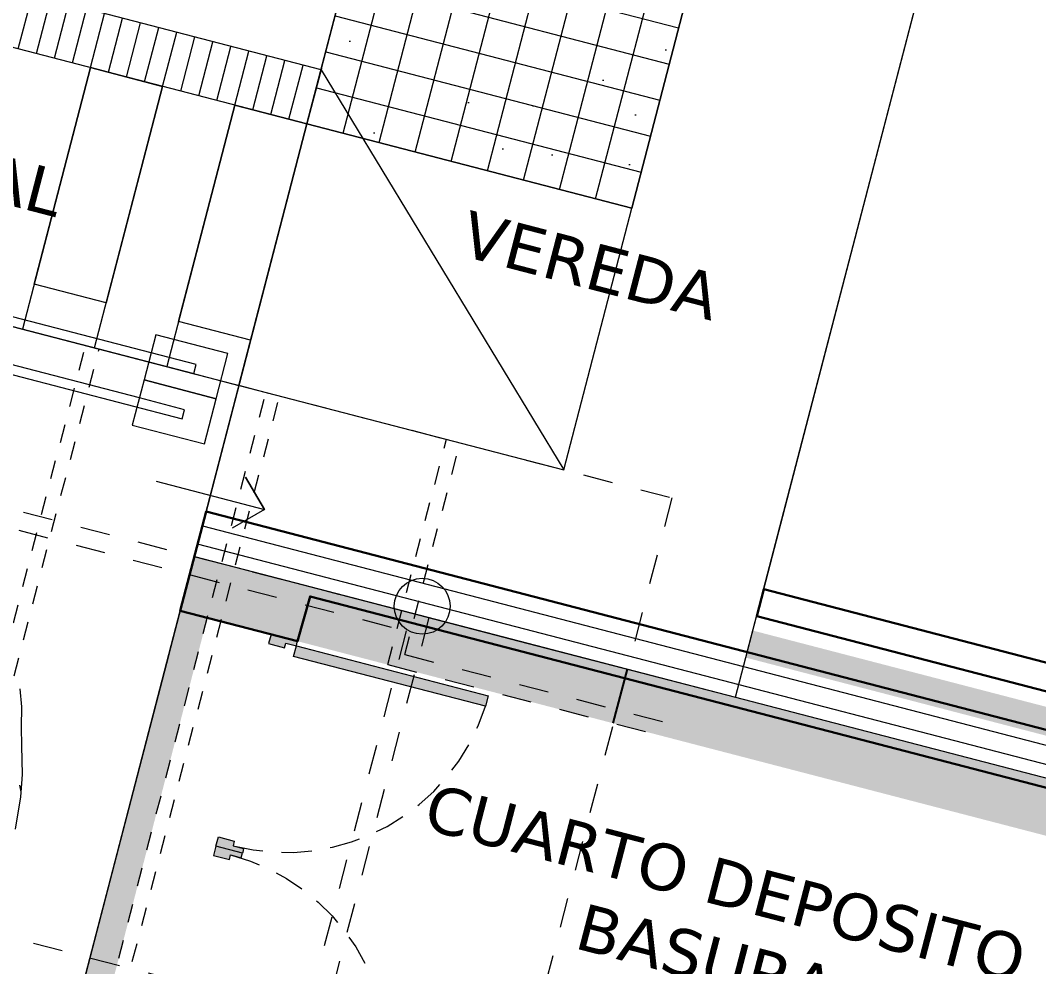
# Model space of a CAD drawing. Header units: millimetres. Extents: x 547073 to 557369, y 9424164 to 9429566.
# Drawn here: x 549011.58 to 549017.04, y 9427039.17 to 9427044.25 of the extents above; entities that cross this region are included whole.
import ezdxf

# ---------------------------------------------------------------- set-up
doc = ezdxf.new("R2010")
doc.units = ezdxf.units.MM
doc.linetypes.add('Dash', pattern=[6.35, 3.175, -3.175])
doc.linetypes.add('HIDDEN2', pattern=[0.1875, 0.125, -0.0625])
doc.layers.add('- Hatch', color=7, linetype='Continuous', lineweight=9, true_color=0x636363)
for name, color, linetype, lineweight in [('- Lineas', 177, 'Continuous', 9), ('- Mobiliario', 30, 'Continuous', 13), ('- Proyección', 8, 'Dash', 13), ('- Puertas', 1, 'Continuous', 13), ('- Texto', 5, 'Continuous', 13), ('- Vegetación', 82, 'Continuous', 0), ('00 Lotes', 7, 'Continuous', 15), ('1 Texturas zonificacion', 255, 'Continuous', 0), ('a_MUEBLE', 3, 'Continuous', 5), ('VIGUETAS', 251, 'Dash', 13), ('Z -TRAZADO BLOCKGRASS', 129, 'Continuous', 9), ('Z-TRAZADO LOTES', 1, 'Continuous', 13), ('Z-TRAZADO VEREDAS', 6, 'Continuous', 20), ('Z-TRAZADO VIAS', 7, 'Continuous', 9)]:
    doc.layers.add(name, color=color, linetype=linetype, lineweight=lineweight)
doc.styles.add('- Txt M', font='verdana.ttf', dxfattribs={"height": 0.25})

# ---------------------------------------------------------------- blocks, each defined once
blk = doc.blocks.new('A$C59505A60')
at = {"true_color": 0xffffff}
h = blk.add_hatch(color=7, dxfattribs=at)
h.paths.add_polyline_path([(-0.0195, 0.929), (-0.0643, 0.9249), (0.0094, 0.1138), (0.0543, 0.1179)])
h.paths.add_polyline_path([(0.0331, 0.0708), (0.0135, 0.069), (0.0094, 0.1138), (-0.0057, 0.1124), (-0.0102, 0.112), (0, 0), (0.0392, 0.0036)])
h.paths.add_polyline_path([(0.8861, 0.1935), (0.8816, 0.1931), (0.8665, 0.1917), (0.8706, 0.1469), (0.851, 0.1451), (0.8571, 0.0779), (0.8963, 0.0815)])
at = {"lineweight": 9, "extrusion": (0, 0, -1)}
for p, q in [((-0.0643, 0.9249), (-0.0195, 0.929)), ((0.0094, 0.1138), (-0.0643, 0.9249)), ((-0.0195, 0.929), (0.0543, 0.1179)), ((0.0543, 0.1179), (0.0094, 0.1138))]:
    blk.add_line(p, q, dxfattribs=at)
at = {"lineweight": 9}
for p, q in [((0.8665, 0.1917), (0.8816, 0.1931)), ((0.8706, 0.1469), (0.8665, 0.1917)), ((0.8816, 0.1931), (0.8861, 0.1935)), ((0.8861, 0.1935), (0.8963, 0.0815)), ((0.851, 0.1451), (0.8706, 0.1469)), ((0.8571, 0.0779), (0.851, 0.1451)), ((-0.0057, 0.1124), (-0.0102, 0.112)), ((-0.0102, 0.112), (0, 0)), ((0.0094, 0.1138), (-0.0057, 0.1124)), ((0.0135, 0.069), (0.0094, 0.1138)), ((0.0331, 0.0708), (0.0135, 0.069)), ((0.0392, 0.0036), (0.0331, 0.0708)), ((0.8963, 0.0815), (0.8571, 0.0779)), ((0, 0), (0.0392, 0.0036))]:
    blk.add_line(p, q, dxfattribs=at)
at = {"color": 31, "linetype": 'HIDDEN2', "lineweight": 5}
blk.add_arc((0.0135, 0.069), 0.8606, 5.1936, 92.1948, dxfattribs=at)
blk = doc.blocks.new('ca_auto103')
at = {"layer": 'a_MUEBLE', "linetype": 'Continuous'}
for p, q in [((258.89, -78.89), (249.85, -82.08)), ((239.2, -84.74), (229.62, -87.4)), ((249.85, -82.08), (239.2, -84.74)), ((214.72, -91.66), (203.01, -93.79)), ((208.86, -91.66), (205.52, -93.33)), ((229.62, -87.4), (214.72, -91.66)), ((203.01, -93.79), (185.44, -95.39))]:
    blk.add_line(p, q, dxfattribs=at)

msp = doc.modelspace()

# ---------------------------------------------------------------- hatches: boundary and pattern name
at = {"layer": '- Hatch'}
h = msp.add_hatch(dxfattribs=at)
h.set_pattern_fill('_USER', color=256, scale=0.2, angle=-14.5762, style=0, double=1, pattern_type=0)
h.set_pattern_definition([(345.424, (549013.1149, 9427043.69048), (0.050334, 0.193563), []), (75.424, (549013.1149, 9427043.69048), (-0.193563, 0.050334), [])])
h.paths.add_polyline_path([(549015.5379, 9427045.856), (549013.7958, 9427046.309), (549013.1149, 9427043.6905), (549014.857, 9427043.2375)])
h = msp.add_hatch(color=256, dxfattribs=at)
h.paths.add_polyline_path([(549014.2495, 9427038.6166), (549014.1043, 9427038.6544), (549013.8715, 9427037.7591), (549014.0167, 9427037.7214)])
h.paths.add_polyline_path([(549005.4942, 9427043.1923), (549005.6394, 9427043.1546), (549005.35, 9427042.0416), (549005.2048, 9427042.0793)])
h.paths.add_polyline_path([(549006.4727, 9427042.7829), (549006.9082, 9427042.6696), (549006.946, 9427042.8148), (549006.5104, 9427042.9281)])
h.paths.add_polyline_path([(549003.8295, 9427041.5587), (549003.6844, 9427041.5964), (549004.1122, 9427043.2417), (549004.2574, 9427043.204), (549003.8673, 9427041.7039), (549005.1738, 9427041.3641), (549005.1361, 9427041.2189)])
edge = h.paths.add_edge_path()
edge.add_line((548990.2573, 9427025.7777), (548990.2179, 9427025.626))
edge.add_arc((549090.9465, 9426829.1088), 220.8286, 115.570898, 117.138277, ccw=False)
edge.add_line((548995.6308, 9427028.3077), (548999.1259, 9427041.7486))
edge.add_line((548999.1259, 9427041.7486), (548998.9807, 9427041.7863))
edge.add_line((548998.9807, 9427041.7863), (548995.4858, 9427028.4463))
edge.add_line((548995.4858, 9427028.4463), (548990.2573, 9427025.7777))
h.paths.add_polyline_path([(549013.0645, 9427040.9138), (549019.6283, 9427039.2069), (549020.0903, 9427039.3968), (549013.14, 9427041.2041)])
h.paths.add_polyline_path([(549015.4697, 9427040.8256), (549015.5075, 9427040.9708), (549020.6611, 9427039.6307), (549020.4294, 9427039.5359)])
h.paths.add_polyline_path([(549006.4426, 9427040.8792), (549006.5878, 9427040.8414), (549007.0156, 9427042.4867), (549006.8705, 9427042.5245)])
h.paths.add_polyline_path([(549012.3725, 9427040.8354), (549012.5176, 9427040.7977), (549011.9262, 9427038.5233), (549011.7811, 9427038.5611)])
h.paths.add_polyline_path([(549013.979, 9427037.5762), (549014.0167, 9427037.7214), (549013.7258, 9427037.797), (549012.3472, 9427038.1555), (549012.3095, 9427038.0104)])
edge = h.paths.add_edge_path()
edge.add_line((549015.1781, 9427037.4194), (549015.1403, 9427037.2742))
edge.add_line((549015.1403, 9427037.2742), (549015.2964, 9427037.2336))
edge.add_arc((549186.0416, 9426634.923), 437.0444, 112.149863, 112.996912, ccw=False)
edge.add_line((549021.2625, 9427039.7138), (549021.3096, 9427039.8949))
edge.add_arc((549174.3754, 9426663.3005), 406.5126, 112.119153, 113.038368)
edge.add_line((549015.2877, 9427037.3909), (549015.1781, 9427037.4194))
h.paths.add_polyline_path([(549012.3472, 9427038.1555), (549011.8633, 9427038.2814), (549011.9262, 9427038.5233), (549011.7811, 9427038.5611), (549011.6804, 9427038.1739), (549012.3095, 9427038.0104)])
h.paths.add_polyline_path([(549012.5806, 9427041.0396), (549013.0645, 9427040.9138), (549013.14, 9427041.2041), (549012.5109, 9427041.3677), (549012.3725, 9427040.8354), (549012.5176, 9427040.7977)])
h.paths.add_polyline_path([(549015.6693, 9427038.7124), (549015.5241, 9427038.7501), (549015.1781, 9427037.4194), (549015.2877, 9427037.3909), (549015.3304, 9427037.409)])
h.paths.add_polyline_path([(549014.3628, 9427039.0521), (549014.2176, 9427039.0899), (549014.1043, 9427038.6544), (549014.2495, 9427038.6166)])
at = {"layer": '- Lineas'}
h = msp.add_hatch(dxfattribs=at)
h.set_pattern_fill('_USER', color=256, scale=0.1, angle=75.4238, style=0, pattern_type=0)
h.set_pattern_definition([(75.42375, (548998.98482, 9427047.36483), (-0.09678136, 0.0251668), [])])
edge = h.paths.add_edge_path()
edge.add_line((549013.1904, 9427043.9808), (549013.1149, 9427043.6905))
edge.add_line((549013.1149, 9427043.6905), (548999.4579, 9427047.2418))
edge.add_arc((548998.0955, 9427044.3645), 3.1835, 64.6623, 73.4485)
edge.add_line((548999.0025, 9427047.4161), (548999.0603, 9427047.6552))
edge.add_line((548999.0603, 9427047.6552), (549013.1904, 9427043.9808))
at = {"layer": '- Vegetación', "ltscale": 0.5, "true_color": 0x1b4309}
h = msp.add_hatch(dxfattribs=at)
h.set_pattern_fill('AR-SAND', color=88, scale=0.02, angle=-14.5762, style=0)
h.set_pattern_definition([(22.92375, (549332.6219, 9427245.8087), (0.2153688, 0.9553751), [0, -0.77216, 0, -0.8636, 0, -0.8255]), (352.92375, (549332.6219, 9427245.8087), (1.2309136, 1.1612447), [0, -0.41656, 0, -0.69596, 0, -0.2667]), (312.92375, (549332.0171, 9427245.966), (1.5317897, -0.3953534), [0, -0.254, 0, -0.9144, 0, -1.1938]), (302.92375, (549332.0171, 9427245.966), (1.590169, 0.0471823), [0, -0.127, 0, -0.59944, 0, -0.6858])])
edge = h.paths.add_edge_path()
edge.add_line((549002.8494, 9427037.7896), (549001.9924, 9427034.4937))
edge.add_arc((549003.2989, 9427034.1539), 1.35, 165.4238, 345.4238)
edge.add_line((549004.6055, 9427033.8142), (549005.4625, 9427037.1101))
edge.add_line((549005.4625, 9427037.1101), (549005.5744, 9427037.5402))
edge.add_line((549005.5744, 9427037.5402), (549002.9613, 9427038.2197))
edge.add_line((549002.9613, 9427038.2197), (549002.8494, 9427037.7896))
h.paths.add_polyline_path([(549015.5379, 9427045.856), (549013.7958, 9427046.309), (549013.1149, 9427043.6905), (549014.857, 9427043.2375)])
at = {"layer": '1 Texturas zonificacion'}
h = msp.add_hatch(color=256, dxfattribs=at)
h.set_gradient(color1=(233, 244, 21), color2=(234, 245, 36), one_color=1, tint=0.55, name='SPHERICAL')
h.paths.add_polyline_path([(549037.6821, 9427046.8819, 0.033808), (548974.463, 9427017.3315, -0.028869)])

# ---------------------------------------------------------------- linework, layer by layer
at = {"layer": '- Lineas'}
for points in [[(549013.1904, 9427043.9808), (548999.0603, 9427047.6552)], [(549013.1149, 9427043.6905), (548999.4579, 9427047.2418)], [(549015.5379, 9427045.856), (549014.857, 9427043.2375), (549013.1149, 9427043.6905), (549012.5109, 9427041.3677), (549014.253, 9427040.9147), (549015.4143, 9427040.6127), (549016.6992, 9427045.5539), (549015.5379, 9427045.856)], [(549001.0986, 9427045.317), (549014.492, 9427041.8341), (549014.857, 9427043.2375)], [(549013.1921, 9427043.9875), (549013.1149, 9427043.6905)], [(549013.1904, 9427043.9808), (549014.492, 9427041.8341)], [(549011.6804, 9427038.1739), (549012.5109, 9427041.3677), (549020.0899, 9427039.3969)], [(549012.3725, 9427040.8354), (549011.7811, 9427038.5611)]]:
    msp.add_lwpolyline(points, dxfattribs=at)
for points in [[(549015.5379, 9427045.856), (549013.7958, 9427046.309), (549013.1149, 9427043.6905), (549014.857, 9427043.2375)], [(549011.9535, 9427043.9925), (549011.5886, 9427042.5891), (549011.9757, 9427042.4885), (549012.3406, 9427043.8918)], [(549011.9535, 9427043.9925), (549011.5886, 9427042.5891), (549011.9757, 9427042.4885), (549012.3406, 9427043.8918)], [(549012.7278, 9427043.7911), (549012.3629, 9427042.3878), (549012.75, 9427042.2871), (549013.1149, 9427043.6905)]]:
    msp.add_lwpolyline(points, close=True, dxfattribs=at)
at = {"layer": '- Lineas', "elevation": 4}
msp.add_lwpolyline([(549012.3061, 9427041.7723), (549012.8868, 9427041.6213), (549012.7855, 9427041.7937), (549012.8868, 9427041.6213), (549012.7143, 9427041.52)], dxfattribs=at)
at = {"layer": '- Lineas'}
msp.add_lwpolyline([(549013.979, 9427037.5762), (549011.6804, 9427038.1739), (549011.6804, 9427038.1739, 0.485972), (549015.9944, 9427035.5745, -0.002927), (549020.6967, 9427037.5378), (549021.2625, 9427039.7138, 0.003696), (549015.2964, 9427037.2336), (549015.1403, 9427037.2742)], format="xyb", dxfattribs=at)
at = {"layer": '- Mobiliario'}
for points in [[(549012.2157, 9427042.2194), (549010.0382, 9427042.7857), (549010.0256, 9427042.7373), (549012.4451, 9427042.1081), (549012.4577, 9427042.1565)], [(549012.628, 9427042.2155), (549012.2409, 9427042.3162), (549012.178, 9427042.0742), (549012.5651, 9427041.9736), (549012.628, 9427042.2155)]]:
    msp.add_lwpolyline(points, close=True, dxfattribs=at)
at = {"layer": '- Proyección', "ltscale": 0.05}
msp.add_lwpolyline([(548998.6199, 9427045.9615), (549015.0727, 9427041.6831), (549013.4746, 9427035.5375), (548997.0218, 9427039.8159)], close=True, dxfattribs=at)
for points in [[(548998.3808, 9427045.0421), (549013.7691, 9427041.0406), (549012.6491, 9427036.7338), (548997.2609, 9427040.7353)], [(548998.3556, 9427044.9453), (549013.6471, 9427040.9689), (549012.5775, 9427036.8557), (548997.2861, 9427040.8321)], [(548997.8209, 9427042.8887), (549014.2737, 9427038.6103)], [(549013.6398, 9427040.8417), (549015.0553, 9427040.4736)], [(549013.5484, 9427040.788), (549015.0364, 9427040.401)]]:
    msp.add_lwpolyline(points, dxfattribs=at)
at = {"layer": '- Puertas'}
msp.add_lwpolyline([(549012.5537, 9427041.5323), (549019.5219, 9427039.7202), (549019.4968, 9427039.6235), (549012.5285, 9427041.4355)], close=True, dxfattribs=at)
at = {"lineweight": 35}
msp.add_lwpolyline([(548940.8926, 9426997.0302, -0.032083), (548995.6958, 9427028.5599), (549015.0102, 9427037.5662, -0.012444), (549037.7127, 9427046.8938), (549065.143, 9427152.3729), (549067.4694, 9427162.495), (549067.7374, 9427162.3494), (549071.9183, 9427178.4267), (549066.2107, 9427182.5736), (549062.4072, 9427185.9579), (549058.867, 9427189.5578), (549055.3761, 9427193.1793), (549051.9399, 9427196.8445), (549048.7408, 9427200.7251), (549045.9254, 9427204.9148), (549043.2313, 9427209.1957), (549040.807, 9427213.6642), (549031.5904, 9427231.0455), (549024.1704, 9427242.0412), (549014.4734, 9427254.4763)], format="xyb", dxfattribs=at)
msp.add_lwpolyline([(549014.7581, 9427040.4734), (549014.8336, 9427040.7637)])
at = {"layer": '00 Lotes'}
msp.add_lwpolyline([(549020.4514, 9427039.9227), (549015.5653, 9427041.1933), (549020.4047, 9427059.8025), (549039.7609, 9427054.7689), (549037.7129, 9427046.8938, 0.011144), (549020.4514, 9427039.9227)], format="xyb", dxfattribs=at)
at = {"layer": 'VIGUETAS', "ltscale": 0.03}
for points in [[(549011.1377, 9427039.4646), (549011.9273, 9427042.5011)], [(549011.1914, 9427039.3731), (549011.9999, 9427042.4822)], [(549012.1055, 9427039.2129), (549012.8952, 9427042.2494)], [(549012.1781, 9427039.194), (549012.9677, 9427042.2305)], [(549013.5484, 9427040.788), (549013.863, 9427041.9977)], [(549013.6398, 9427040.8417), (549013.9356, 9427041.9789)]]:
    msp.add_lwpolyline(points, dxfattribs=at)
at = {"layer": 'Z -TRAZADO BLOCKGRASS', "transparency": 33554684}
msp.add_lwpolyline([(549013.1149, 9427043.6904), (549028.399, 9427102.4637), (549030.1411, 9427102.0107), (549014.8569, 9427043.2374)], close=True, dxfattribs=at)
at = {"layer": 'Z-TRAZADO LOTES', "transparency": 33554684}
for points in [[(549012.2786, 9427042.4613), (549010.101, 9427043.0276), (549010.0885, 9427042.9792), (549012.508, 9427042.35), (549012.5206, 9427042.3984)], [(549012.6909, 9427042.4574), (549012.3038, 9427042.5581), (549012.2409, 9427042.3161), (549012.628, 9427042.2155), (549012.6909, 9427042.4574)]]:
    msp.add_lwpolyline(points, close=True, dxfattribs=at)
at = {"layer": 'Z-TRAZADO LOTES', "lineweight": 30}
for points in [[(549019.2372, 9427039.5668), (549019.6875, 9427039.7597), (549012.5738, 9427041.6096), (549012.4353, 9427041.0773), (549013.0644, 9427040.9137), (549013.1316, 9427041.1546)], [(549020.2138, 9427039.9844), (549015.5653, 9427041.1933), (549015.5275, 9427041.0481), (549019.9881, 9427039.8881)]]:
    msp.add_lwpolyline(points, close=True, dxfattribs=at)
at = {"layer": 'Z-TRAZADO LOTES', "transparency": 33554684}
msp.add_lwpolyline([(549011.8439, 9427038.803), (549012.4353, 9427041.0773)], dxfattribs=at)
msp.add_circle((549013.7332, 9427041.1014), 0.15, dxfattribs=at)
at = {"layer": 'Z-TRAZADO VEREDAS'}
for points in [[(549011.1995, 9427247.7908), (549031.1374, 9427222.6561), (549030.5702, 9427220.4748), (549053.4479, 9427191.634), (549043.5809, 9427153.6917), (549041.8388, 9427154.1448), (549041.5368, 9427152.9834), (549043.2789, 9427152.5304), (549030.4431, 9427103.1721), (549028.7011, 9427103.6251), (549028.399, 9427102.4637), (549030.1411, 9427102.0107), (549014.8569, 9427043.2374), (549013.1149, 9427043.6904), (549012.5738, 9427041.6096), (549015.4772, 9427040.8546), (549054.7598, 9427191.911), (549031.8821, 9427220.7518), (549032.4494, 9427222.9331), (549011.8812, 9427248.8623), (548962.3081, 9427260.625), (548962.3081, 9427260.625), (548962.0311, 9427259.4574)], [(549012.0386, 9427042.7304), (549011.6515, 9427042.831), (549011.9535, 9427043.9924), (549012.3406, 9427043.8917)], [(549012.8129, 9427042.529), (549012.4257, 9427042.6297), (549012.7278, 9427043.7911), (549013.1149, 9427043.6904)]]:
    msp.add_lwpolyline(points, close=True, dxfattribs=at)
at = {"layer": 'Z-TRAZADO VIAS', "transparency": 33554684}
msp.add_lwpolyline([(549011.7432, 9427038.4158), (549052.0472, 9427193.3998), (549008.3693, 9427248.4623), (548962.0311, 9427259.4574), (548960.7844, 9427254.2033), (548983.2235, 9427248.879, -0.418226), (548985.4251, 9427245.2523), (548926.8298, 9427005.6161), (548930.1325, 9427004.8085), (548943.1011, 9427057.846, -0.414213), (548946.7278, 9427060.0476), (548998.919, 9427047.2859, -0.418498), (549001.1099, 9427043.6167), (548997.4134, 9427029.4021, -0.008538), (549012.6733, 9427036.53, -0.168798)], format="xyb", close=True, dxfattribs=at)
msp.add_lwpolyline([(549011.7432, 9427038.4158), (549052.0472, 9427193.3998)], dxfattribs=at)

# ---------------------------------------------------------------- block references
at = {"layer": 'a_MUEBLE', "xscale": 0.01, "yscale": 0.01, "zscale": 0.01, "rotation": 75.42375134341646}
msp.add_blockref('ca_auto103', (549010.1602, 9427038.3507), dxfattribs=at)
at = {"layer": 'Z-TRAZADO LOTES', "transparency": 33554684}
for p, xscale, yscale, zscale, rotation in [((549012.9223, 9427040.9507), 1.305555556139439, 1.305555556139439, 1.305555556139439, 250.2293902035654), ((549012.3308, 9427038.6763), -1.305555556139438, 1.305555556139438, 1.305555556139438, 260.6165144215291)]:
    msp.add_blockref('A$C59505A60', p, dxfattribs=dict(at, xscale=xscale, yscale=yscale, zscale=zscale, rotation=rotation))

# ---------------------------------------------------------------- texts
at = {"layer": '- Texto', "char_height": 0.25, "attachment_point": 7, "rotation": 345.4238, "style": '- Txt M'}
for s, insert, width in [('\\pxt5;CRUCERO PEATONAL', (549008.2605, 9427044.0954), 6.731718), ('\\pxt5;VEREDA', (549013.9255, 9427042.987), 1.751516), ('\\pxqc,t5;CUARTO DEPOSITO\\PBASURA', (549013.5381, 9427039.5242), 3.480515)]:
    msp.add_mtext(s, dxfattribs=dict(at, insert=insert, width=width))

doc.saveas('drawing.dxf')
